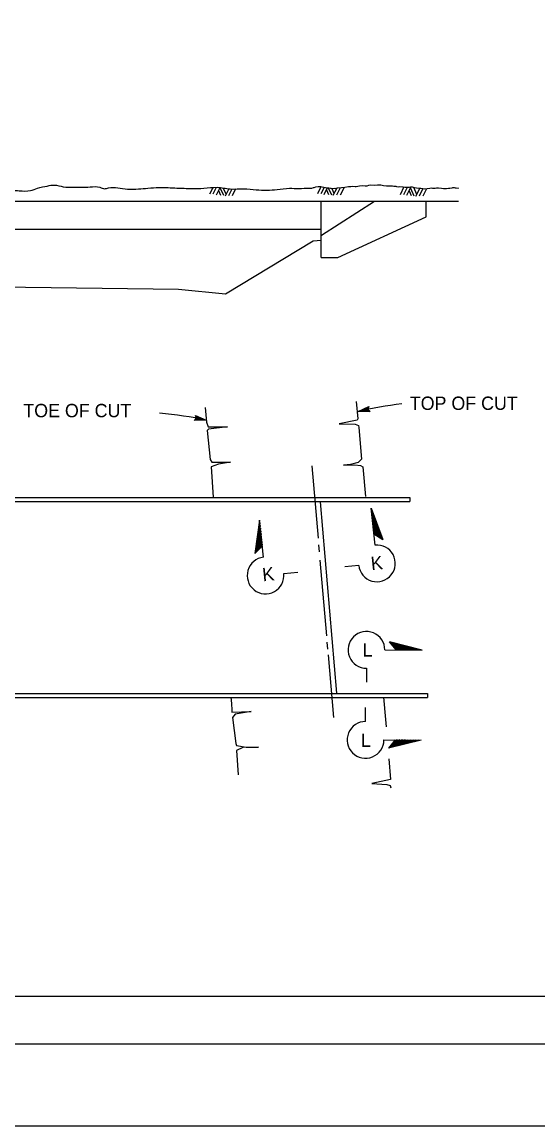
# Model space of a CAD drawing. Extents: x -894 to 866, y -472 to 714.
# Drawn here: x -458 to -187, y -472 to 107 of the extents above; entities that cross this region are included whole.
import ezdxf

# ---------------------------------------------------------------- set-up
doc = ezdxf.new("R2010")
doc.units = 0
for name, color, linetype in [('border_PLOTTING-ELEMENTS', 7, 'Continuous'), ('border_rw_22x34_Cut_Lines', 7, 'Continuous'), ('border_SHEET', 7, 'Continuous'), ('pp_PRESENTATION', 7, 'Continuous'), ('rd_EARTHWORK', 7, 'Continuous'), ('rd_EARTHWORK-anno', 7, 'Continuous'), ('rd_MISC', 7, 'Continuous')]:
    doc.layers.add(name, color=color, linetype=linetype)

msp = doc.modelspace()

# ---------------------------------------------------------------- linework, layer by layer
at = {"layer": 'border_PLOTTING-ELEMENTS'}
for points in [[(-894.0439, -472.4389), (865.9596, -472.4389), (865.9596, 713.5635), (-894.0439, 713.5635)], [(-864.0436, 670.5634), (835.9594, 670.5634), (835.9594, -429.4386), (-864.0436, -429.4386)]]:
    msp.add_lwpolyline(points, close=True, dxfattribs=at)
at = {"layer": 'border_rw_22x34_Cut_Lines'}
msp.add_lwpolyline([(-864.0436, 670.5634), (835.9594, 670.5634), (835.9594, -429.4386), (-864.0436, -429.4386)], close=True, dxfattribs=at)
at = {"layer": 'border_SHEET'}
msp.add_line((810.9596, -404.4388), (-814.0436, -404.4388), dxfattribs=at)
at = {"layer": 'pp_PRESENTATION'}
for p, q in [((-275.0148, -148.0155), (-268.8625, -164.5036)), ((-272.9201, -167.4373), (-275.0148, -148.0155)), ((-274.8646, -149.408), (-269.3496, -164.1892)), ((-333.5415, -154.3652), (-336.0364, -171.7859)), ((-333.3912, -155.7596), (-335.6273, -171.3744)), ((-331.4468, -173.787), (-333.5415, -154.3652)), ((-274.7142, -150.8025), (-269.8366, -163.8749)), ((-274.5637, -152.1972), (-270.3241, -163.5601)), ((-274.4135, -153.5906), (-270.8113, -163.2457)), ((-274.2631, -154.9852), (-271.2988, -162.9306)), ((-274.1126, -156.3804), (-271.7858, -162.6165)), ((-333.2409, -157.1522), (-335.2188, -170.9638)), ((-333.0905, -158.5467), (-334.8096, -170.5525)), ((-332.9402, -159.9403), (-334.4009, -170.1413)), ((-332.7898, -161.3349), (-333.9917, -169.7296)), ((-273.9622, -157.7751), (-272.2733, -162.3015)), ((-273.8118, -159.1692), (-272.7603, -161.987)), ((-273.6614, -160.5638), (-273.2478, -161.6724)), ((-273.5638, -161.4681), (-268.8625, -164.5036)), ((-332.0906, -167.8178), (-336.0364, -171.7859)), ((-332.6394, -162.7301), (-333.5829, -169.3189)), ((-332.4889, -164.1247), (-333.1738, -168.9071)), ((-332.3386, -165.519), (-332.7649, -168.4961)), ((-332.1881, -166.9134), (-332.3557, -168.0846)), ((-281.4744, -178.0596), (-288.7679, -178.8462)), ((-320.8243, -182.3409), (-313.5307, -181.5542)), ((-248.2341, -222.5251), (-265.275, -218.1298)), ((-261.7648, -222.4882), (-265.275, -218.1298)), ((-249.6347, -222.5213), (-264.9115, -218.5814)), ((-251.0373, -222.5175), (-264.5479, -219.0329)), ((-252.44, -222.5136), (-264.1839, -219.4848)), ((-253.8416, -222.5098), (-263.8202, -219.9365)), ((-267.7686, -222.4719), (-248.2341, -222.5251)), ((-255.2443, -222.506), (-263.456, -220.3884)), ((-256.6476, -222.5022), (-263.0927, -220.8399)), ((-258.0503, -222.4983), (-262.7284, -221.2918)), ((-259.4526, -222.4945), (-262.3649, -221.7433)), ((-260.8552, -222.4907), (-262.0009, -222.1952)), ((-277.4385, -232.0896), (-277.4585, -239.4254)), ((-277.877, -260.0618), (-277.857, -252.7259)), ((-268.2597, -269.732), (-248.7253, -269.7852)), ((-262.256, -269.7484), (-265.7899, -274.0873)), ((-248.7253, -269.7852), (-265.7899, -274.0873)), ((-250.1278, -269.7814), (-265.4235, -273.6374)), ((-251.5285, -269.7776), (-265.0577, -273.1882)), ((-252.9311, -269.7738), (-264.6914, -272.7383)), ((-254.3328, -269.7699), (-264.3253, -272.2888)), ((-255.7355, -269.7661), (-263.9586, -271.8389)), ((-257.1387, -269.7623), (-263.5928, -271.3894)), ((-258.5414, -269.7585), (-263.226, -270.9395)), ((-259.9438, -269.7547), (-262.8601, -270.4898)), ((-261.3463, -269.7508), (-262.4936, -270.0399))]:
    msp.add_line(p, q, dxfattribs=at)
for centre, start, end in [((-271.8856, -177.0256), 186.1552083, 96.1557056), ((-330.4124, -183.3748), 96.1557778, 6.156275), ((-277.4123, -222.4454), 359.8439333, 269.8444306), ((-277.9031, -269.7054), 89.8433639, 359.8438611)]:
    msp.add_arc(centre, 9.6439, start, end, dxfattribs=at)
at = {"layer": 'rd_EARTHWORK'}
for p, q in [((-772.6848, 13.2399), (-229.1627, 13.2399)), ((-301.2043, -7.2171), (-301.2043, 13.2277)), ((-301.1098, -4.5569), (-273.1449, 13.2387)), ((-246.0126, 5.0596), (-246.0126, 13.2277)), ((-292.3665, -16.3482), (-246.0126, 5.0596)), ((-702.0983, -1.501), (-301.2043, -1.501)), ((-301.2043, -16.3482), (-301.2043, -7.2171)), ((-301.2043, -16.3482), (-292.3665, -16.3482)), ((-306.0629, -125.7252), (-302.8133, -163.7991)), ((-760.3872, -142.4515), (-254.6421, -142.4515)), ((-760.3872, -144.5145), (-254.6421, -144.5145)), ((-301.698, -144.6145), (-293.1208, -245.1171)), ((-254.6421, -142.4515), (-254.6421, -144.5145)), ((-302.5204, -167.2322), (-302.1976, -171.0149)), ((-301.8334, -175.2845), (-298.4456, -214.9774)), ((-298.1491, -218.4522), (-297.8346, -222.1348)), ((-297.5822, -225.0935), (-294.7751, -257.9824)), ((-751.5691, -245.2761), (-245.4241, -245.2761)), ((-751.5691, -247.3875), (-245.4241, -247.3875)), ((-245.4241, -245.2761), (-245.4241, -247.3875))]:
    msp.add_line(p, q, dxfattribs=at)
for points in [[(-306.1102, 20.1233), (-305.1676, 20.3092), (-304.8169, 20.4615), (-303.9145, 20.7163), (-302.7606, 20.871), (-301.9582, 20.9241), (-301.3562, 20.9261), (-300.7035, 20.7273), (-298.9472, 20.3308), (-298.0436, 20.2336), (-297.7428, 20.2348), (-297.1909, 20.1863), (-296.2873, 19.9883), (-295.9866, 19.9895), (-295.2838, 19.9415), (-294.0799, 19.9962), (-293.8291, 19.9466), (-292.6255, 20.2025), (-290.4685, 20.3608), (-288.8133, 20.5174), (-288.7633, 20.5174), (-286.9078, 20.9769), (-286.5063, 20.9781), (-285.6035, 20.9812), (-284.6, 21.0352), (-283.396, 20.8887), (-282.7941, 20.9911), (-281.9413, 21.145), (-281.0386, 21.2489), (-279.5838, 21.4048), (-278.0787, 21.2592), (-277.1256, 21.2623), (-277.1256, 21.3127), (-276.1228, 21.5678), (-275.2701, 21.7218), (-273.1126, 21.5785), (-271.6583, 21.7848), (-269.802, 21.7411), (-268.4468, 21.4942), (-266.9413, 21.2981), (-264.9346, 21.2548), (-263.7307, 21.2592), (-263.0784, 21.1607), (-261.924, 21.0139), (-261.5728, 20.9647), (-260.7697, 20.8167), (-259.8165, 20.8706), (-258.3614, 20.7245), (-257.1071, 20.6285), (-256.4551, 20.6304), (-255.652, 20.4824), (-254.8996, 20.6359), (-254.0469, 20.6895), (-253.4953, 20.6915), (-252.8425, 20.5426), (-252.1402, 20.3942), (-251.1363, 20.247), (-249.9319, 19.9993), (-248.8784, 20.0033), (-246.8213, 19.7588), (-245.4666, 19.8139), (-244.0626, 20.1206), (-243.4607, 20.173), (-242.7579, 19.9741), (-241.654, 19.9781), (-241.3032, 20.08), (-240.7012, 20.1828), (-239.4973, 20.1867), (-238.0926, 20.0911), (-236.8882, 19.9446), (-235.9851, 19.847), (-235.3827, 19.8493), (-234.2796, 20.0041), (-233.6272, 20.0064), (-232.4737, 20.2619), (-231.9725, 20.3643), (-231.3701, 20.3159), (-230.8686, 20.2674), (-230.2662, 20.219), (-229.0119, 20.123), (-229.0729, 20.1316)], [(-496.7165, -31.4714), (-376.1706, -33.0084), (-351.4833, -35.4876), (-305.3294, -7.5593), (-301.2161, -7.2935)], [(-282.8063, -92.0815), (-281.8866, -101.0827), (-282.2866, -101.7882), (-291.7653, -103.6827), (-283.2862, -103.9547), (-281.6295, -104.6028), (-281.4771, -105.6587), (-280.0417, -122.3035), (-281.7445, -123.9697), (-285.8559, -125.1409), (-289.4677, -125.5055), (-283.548, -125.3342), (-280.5874, -125.6256), (-279.2315, -126.3248), (-277.8421, -141.9003)], [(-362.0667, -95.0752), (-361.3498, -102.8697), (-360.5931, -105.2311), (-350.4593, -105.2461), (-360.4404, -106.4882), (-361.0911, -107.2453), (-359.5081, -122.4307), (-358.6026, -123.7858), (-348.8195, -123.9023), (-355.0888, -124.9303), (-358.949, -126.3019), (-357.9482, -142.2881)], [(-348.6447, -247.3033), (-348.3364, -250.5611), (-348.1294, -254.0312), (-348.077, -255.1879), (-337.944, -254.7501), (-346.3195, -256.1375), (-347.7211, -257.9033), (-345.99, -271.5792), (-345.6368, -272.6343), (-340.5184, -273.5221), (-334.1471, -273.4997), (-342.2739, -273.7796), (-345.6325, -275.1997), (-344.8561, -288.0241)], [(-268.5063, -247.3084), (-267.4496, -259.0812), (-267.1118, -262.869)], [(-265.6346, -279.7138), (-264.7331, -290.4599), (-274.6626, -292.5571), (-266.6846, -293.1831), (-264.928, -293.7304), (-264.6248, -294.8359)]]:
    msp.add_lwpolyline(points, dxfattribs=at)
msp.add_spline([(-638.6162, 18.3245), (-633.5154, 18.3052), (-626.6926, 18.3293), (-620.7217, 17.8974), (-616.2084, 18.8686), (-609.0336, 18.4915), (-603.2635, 18.0088), (-597.6434, 17.4245), (-592.8761, 16.6867), (-587.358, 16.7564), (-581.7919, 18.1844), (-575.6234, 19.5643), (-571.3108, 20.4344), (-565.088, 19.4501), (-559.6191, 19.1171), (-554.0998, 18.734), (-546.675, 18.7096), (-540.6554, 19.0828), (-533.2814, 19.4608), (-526.7093, 19.534), (-519.7357, 19.3068), (-515.4215, 19.473), (-509.9523, 19.0395), (-504.7853, 19.2084), (-495.2535, 19.2419), (-484.8185, 19.1777), (-467.6598, 18.584), (-459.7335, 18.7119), (-453.8638, 18.7832), (-450.1036, 20.1041), (-445.0386, 21.1781), (-441.2768, 21.6942), (-436.6095, 20.7548), (-431.4922, 20.6218), (-422.5119, 20.7037), (-417.3946, 20.5202), (-414.9851, 19.7741), (-412.9288, 20.1336), (-402.9446, 19.5647), (-397.0749, 19.6356), (-392.1592, 20.0552), (-386.2903, 20.4277), (-376.9584, 20.1084), (-369.2321, 19.884), (-362.7604, 20.0072), (-355.8884, 20.484), (-348.9132, 19.6533), (-341.7896, 19.6781), (-335.3168, 19.1978), (-329.6475, 18.9663), (-324.2802, 19.3871), (-317.8597, 19.9631), (-312.8428, 19.88), (-307.3247, 20.1005), (-306.1102, 20.1233)], degree=3, dxfattribs=at)
at = {"layer": 'rd_EARTHWORK-anno'}
for p, q in [((-281.6886, -97.3028), (-276.1338, -94.6737)), ((-275.5409, -97.2772), (-281.6886, -97.3028)), ((-281.6886, -97.3028), (-281.6886, -97.3028)), ((-275.8311, -96.9784), (-280.3429, -96.9973)), ((-280.333, -96.9906), (-276.2831, -95.0764)), ((-278.9945, -96.6914), (-276.3787, -95.4536)), ((-276.139, -96.6796), (-278.9945, -96.6914)), ((-277.6472, -96.3859), (-276.5279, -95.8563)), ((-276.3874, -96.3807), (-277.6472, -96.3859)), ((-276.1338, -94.6737), (-276.6185, -96.1485)), ((-276.6185, -96.1485), (-275.5409, -97.2772)), ((-276.1338, -94.6741), (-276.1338, -94.6741)), ((-275.5409, -97.2772), (-275.5409, -97.2772)), ((-361.5384, -101.7158), (-367.6793, -101.9591)), ((-367.6789, -101.9591), (-366.6557, -100.7922)), ((-367.6789, -101.9591), (-367.6789, -101.9591)), ((-362.9077, -101.4721), (-367.3844, -101.6473)), ((-366.6557, -100.7922), (-367.2049, -99.3315)), ((-367.2049, -99.3315), (-367.2049, -99.3315)), ((-367.2049, -99.3315), (-361.5384, -101.7158)), ((-364.2569, -101.2229), (-367.1482, -101.3374)), ((-367.0549, -99.7201), (-362.8963, -101.4701)), ((-366.8888, -100.1154), (-364.2569, -101.2229)), ((-365.6159, -100.9764), (-366.8533, -101.0256)), ((-366.777, -100.4878), (-365.6159, -100.9764)), ((-361.5384, -101.7158), (-361.5384, -101.7158))]:
    msp.add_line(p, q, dxfattribs=at)
for centre, start_param, end_param in [((-417.212, -140.6431), 4.15012161, 4.40158535), ((-234.6247, -134.4586), 4.92276379, 5.14909668)]:
    msp.add_ellipse(centre, major_axis=(-107.3437, -4.5647), ratio=0.40183618, start_param=start_param, end_param=end_param, dxfattribs=at)
at = {"layer": 'rd_MISC'}
for p, q in [((-358.1286, 20.2828), (-359.8475, 16.8108)), ((-356.2975, 20.3572), (-358.0534, 16.8108)), ((-354.4636, 20.2777), (-356.4223, 16.3214)), ((-355.1522, 18.8745), (-354.0376, 16.4434)), ((-354.3998, 20.3167), (-352.5502, 16.2836)), ((-352.575, 20.0584), (-351.2046, 17.0686)), ((-349.7597, 19.7348), (-351.692, 15.832)), ((-348.1368, 19.5517), (-349.8975, 15.9954)), ((-346.1443, 19.6222), (-347.9404, 15.9954)), ((-301.3133, 20.8021), (-303.1484, 17.0962)), ((-299.6826, 20.4718), (-301.3539, 17.0962)), ((-297.9637, 20.1596), (-299.7228, 16.6068)), ((-298.4531, 19.16), (-297.3381, 16.7289)), ((-297.5358, 20.243), (-295.8511, 16.569)), ((-295.6779, 19.9115), (-294.5051, 17.3541)), ((-293.0153, 20.1108), (-294.9925, 16.1175)), ((-291.2358, 20.2438), (-293.1984, 16.2804)), ((-289.1759, 20.4509), (-291.2409, 16.2804)), ((-257.7543, 20.6867), (-259.7673, 16.6206)), ((-256.0799, 20.4442), (-257.9732, 16.6206)), ((-254.0784, 20.7033), (-256.3421, 16.1312)), ((-255.0721, 18.6844), (-253.9575, 16.2533)), ((-254.3197, 20.1265), (-252.4701, 16.093)), ((-252.7823, 20.4946), (-251.1244, 16.8785)), ((-249.4693, 19.9686), (-251.6118, 15.6419)), ((-247.7843, 19.9111), (-249.8174, 15.8049)), ((-245.9079, 19.7474), (-247.8603, 15.8049))]:
    msp.add_line(p, q, dxfattribs=at)

# ---------------------------------------------------------------- texts
at = {"layer": 'pp_PRESENTATION'}
for p in [(-274.7586, -180.6223), (-331.7707, -186.4569)]:
    msp.add_text('K', height=7, rotation=5.8453417, dxfattribs=at).set_placement(p)
for p in [(-279.4206, -225.9647), (-280.3269, -273.3613)]:
    msp.add_text('L', height=7, dxfattribs=at).set_placement(p)
at = {"layer": 'rd_EARTHWORK-anno'}
for s, p in [('TOP OF CUT', (-254.6445, -96.4052)), ('TOE OF CUT', (-457.6024, -100.2512))]:
    msp.add_text(s, height=7, dxfattribs=at).set_placement(p)

doc.saveas('drawing.dxf')
